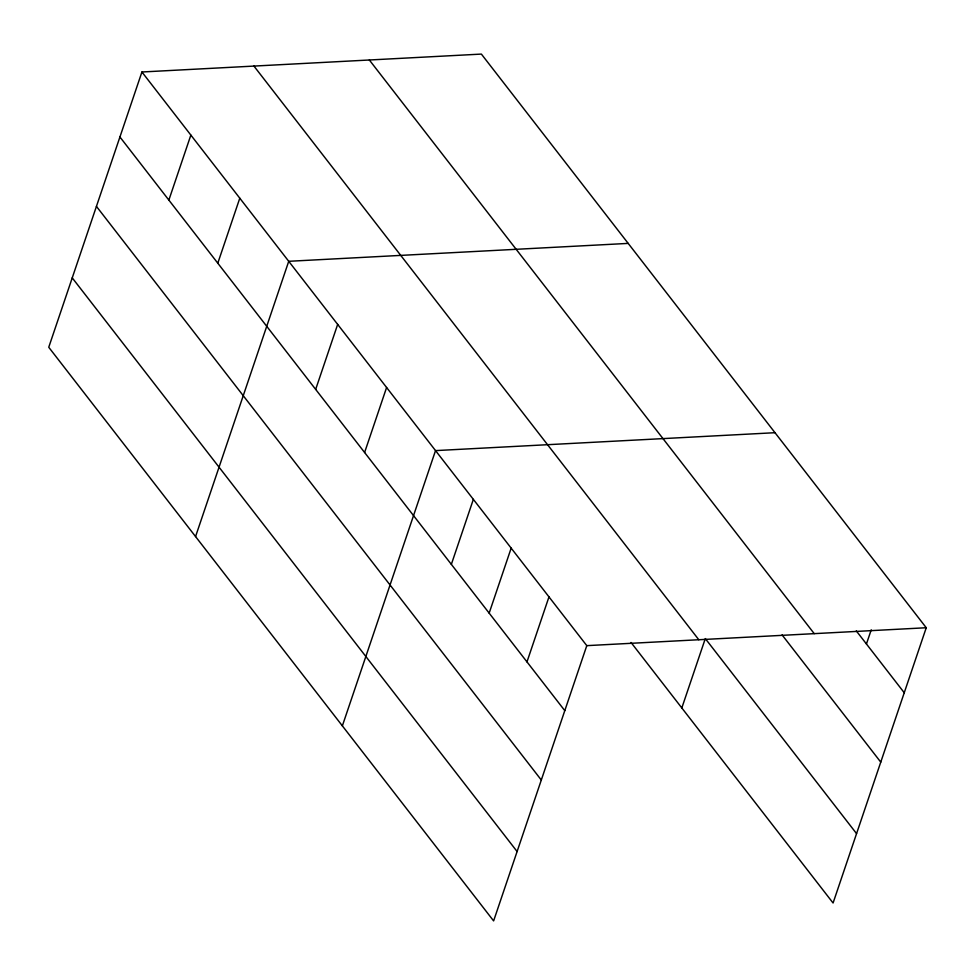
<?xml version="1.0" encoding="UTF-8"?>
<svg xmlns="http://www.w3.org/2000/svg" width="975" height="975" viewBox="0 0 975 975"><rect width="100%" height="100%" fill="white"/><g stroke="black" fill="none" stroke-linecap="round" stroke-linejoin="round"><path stroke-width="1.46" d="M141.923 71.992L48.75 347.258L493.618 920.912L586.792 645.645L141.923 71.992L481.382 54.088L926.25 627.742L833.077 903.008L631.044 642.476M168.858 200.094L190.856 135.098M217.791 263.201L239.789 198.193M195.561 536.567L288.734 261.3L628.193 243.397M315.668 389.403L337.667 324.407M364.601 452.51L386.6 387.502M342.359 725.875L435.533 450.608L774.991 432.705M451.352 564.367L473.35 499.371M489.158 613.129L511.168 548.133M526.975 661.891L548.974 596.895M681.818 707.96L705.303 638.576L856.562 833.625M866.434 643.987L871.223 629.85M586.792 645.645L926.25 627.742M856.294 630.898L904.252 692.75M369.354 59.999L814.235 633.652M782.072 634.883L880.766 762.133M253.939 66.081L698.807 639.746M119.925 136.988L564.793 710.653M96.44 206.383L541.308 780.037M72.235 277.863L517.103 851.528"/></g></svg>
